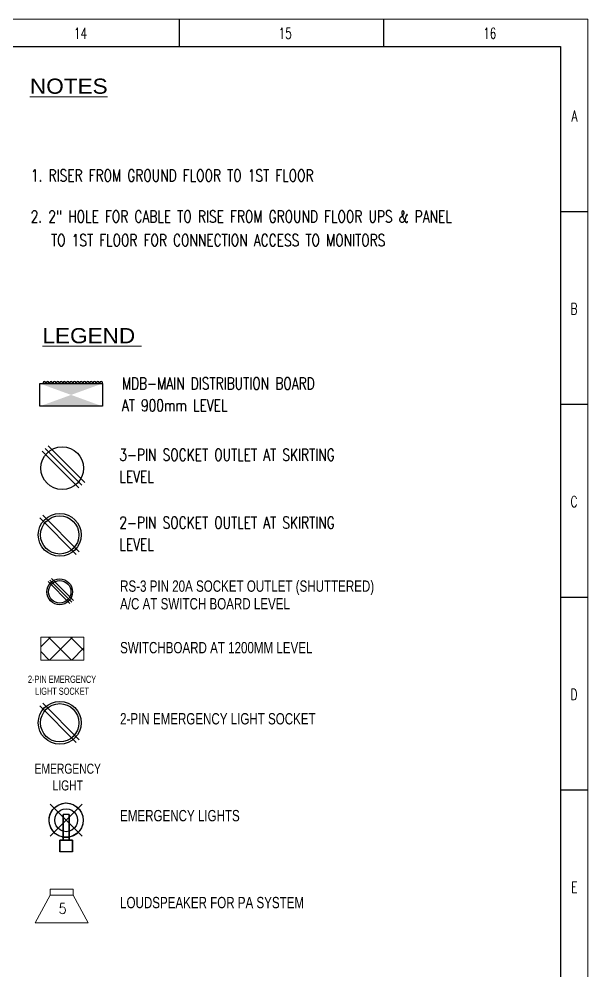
# Model space of a CAD drawing. Header units: inches. Extents: x 112 to 4169, y -2569 to 841.
# Drawn here: x 931.8 to 1102.6, y -773.4 to -487.7 of the extents above; entities that cross this region are included whole.
import ezdxf

# ---------------------------------------------------------------- set-up
doc = ezdxf.new("R2010")
doc.units = ezdxf.units.IN
doc.header["$MEASUREMENT"] = 0
for name, color, linetype, lineweight in [('E-Legend', 7, 'Continuous', 30), ('E-MDB', 1, 'Continuous', 30), ('Switchboard', 30, 'Continuous', 13), ('Text', 252, 'Continuous', 15)]:
    doc.layers.add(name, color=color, linetype=linetype, lineweight=lineweight)
for name, color, linetype in [('Layer 1', 7, 'Continuous'), ('Panels', 1, 'Continuous'), ('Sockets', 7, 'Continuous')]:
    doc.layers.add(name, color=color, linetype=linetype)
doc.styles.add('Swiss721', font='swisscl.ttf')
doc.styles.add('TAVE1', font='ROMANS.shx', dxfattribs={"width": 0.75})
doc.styles.add('TEG BORDER', font='txt_qlt.shx', dxfattribs={"width": 0.7, "bigfont": 'hztxt.shx'})
doc.styles.add('TIMES', font='ARIALN.TTF')

# ---------------------------------------------------------------- blocks, each defined once
blk = doc.blocks.new('240 BORDER A2')
for p, q in [((519.75, 420), (519.75, 415)), ((556.87, 420), (556.87, 415)), ((594, 385), (589, 385)), ((594, 350), (589, 350)), ((594, 315), (589, 315)), ((594, 280), (589, 280))]:
    blk.add_line(p, q)
at = {"color": 5, "lineweight": 15}
blk.add_lwpolyline([(0, 420), (594, 420), (594, 0), (0, 0)], close=True, dxfattribs=at)
blk.add_lwpolyline([(5, 415), (589, 415), (589, 5), (5, 5)], close=True)
at = {"char_height": 2, "width": 2, "style": 'TEG BORDER'}
for s, insert, attachment_point in [('\\pi-0.033333;14', (500.67, 418.41), 1), ('\\pi2.2204e-016;15', (537.8, 418.41), 1), ('\\pi0.033333;16', (574.92, 418.41), 1), ('A', (592.09, 403.39), 3), ('B', (592.09, 368.39), 3), ('C', (592.09, 333.39), 3), ('D', (592.09, 298.39), 3), ('E', (592.09, 263.39), 3)]:
    blk.add_mtext(s, dxfattribs=dict(at, insert=insert, attachment_point=attachment_point))

msp = doc.modelspace()

# ---------------------------------------------------------------- hatches: boundary and pattern name
at = {"layer": 'Panels'}
h = msp.add_hatch(color=256, dxfattribs=at)
h.dxf.hatch_style = 1
h.paths.add_polyline_path([(947.45, -600.52), (938.02, -603.95), (956.88, -603.95)])
h.paths.add_polyline_path([(938.02, -597.1), (947.45, -600.52), (956.88, -597.1)])
at = {"layer": 'Switchboard'}
h = msp.add_hatch(dxfattribs=at)
h.set_pattern_fill('ANSI37', color=256, scale=37.674049, angle=180)
h.set_pattern_definition([(225, (1233.969, -187.3326), (3.329947, -3.329947), []), (315, (1233.969, -187.3326), (3.329947, 3.329947), [])])
h.paths.add_polyline_path([(938.32, -673.2), (938.32, -680.1), (951.31, -680.1), (951.31, -673.2)])

# ---------------------------------------------------------------- linework, layer by layer
at = {"lineweight": 15}
for points in [[(941.22, -748.84), (941.22, -750.66), (936.71, -758.92), (952.55, -758.92)], [(948.03, -748.84), (941.22, -748.84)], [(941.22, -750.66), (948.03, -750.66), (948.03, -748.84)], [(952.55, -758.92), (948.03, -750.66)]]:
    msp.add_lwpolyline(points, dxfattribs=at)
msp.add_open_spline([(945.49, -753.06), (945.49, -753.06), (944.34, -753.06), (944.34, -753.06), (944.34, -753.06), (944.19, -754.41), (944.19, -754.41), (944.19, -754.41), (944.34, -754.26), (944.34, -754.26), (946.46, -753.24), (945.97, -757.48), (944.19, -755.9), (944.19, -755.9), (944.1, -755.61), (944.1, -755.61)], degree=3, knots=[0, 0, 0, 0, 1, 1, 1, 2, 2, 2, 3, 3, 3, 4, 4, 4, 5, 5, 5, 5], dxfattribs=at)
at = {"layer": 'Layer 1', "color": 1}
for points in [[(940.83, -728.52), (940.9, -727.32), (941.2, -726.19), (941.8, -725.14), (942.55, -724.32), (943.53, -723.64), (944.66, -723.19), (945.78, -722.97), (946.98, -723.12), (948.11, -723.42), (949.09, -724.09), (949.91, -724.84), (950.59, -725.89), (950.96, -726.94), (951.11, -728.15)], [(940.83, -728.15), (940.98, -727.02), (941.35, -725.89), (941.95, -724.92), (942.78, -724.09), (943.76, -723.49), (944.81, -723.12), (946.01, -722.97), (947.13, -723.12), (948.18, -723.49), (949.16, -724.09), (949.99, -724.92), (950.59, -725.89), (950.96, -727.02), (951.11, -728.15), (950.96, -729.27), (950.59, -730.4), (949.99, -731.37), (949.16, -732.2), (948.18, -732.8), (947.13, -733.18), (946.01, -733.25), (944.81, -733.18), (943.76, -732.8), (942.78, -732.2), (941.95, -731.37), (941.35, -730.4), (940.98, -729.27), (940.83, -728.15)], [(950.74, -732.95), (941.2, -723.34)], [(950.74, -723.34), (941.2, -732.95)], [(942.55, -728.15), (942.63, -727.24), (943.01, -726.42), (943.53, -725.74), (944.28, -725.14), (945.11, -724.84), (946.01, -724.69), (946.83, -724.84), (947.66, -725.14), (948.41, -725.74), (948.94, -726.42), (949.31, -727.24), (949.39, -728.15), (949.31, -729.05), (948.94, -729.87), (948.41, -730.55), (947.66, -731.15), (946.83, -731.45), (946.01, -731.6), (945.11, -731.45), (944.28, -731.15), (943.53, -730.55), (943.01, -729.87), (942.63, -729.05), (942.55, -728.15)], [(945.11, -734.15), (946.83, -734.15), (946.83, -726.42)], [(945.11, -734.15), (945.11, -726.42), (945.11, -733.63), (945.11, -734.15), (946.83, -734.15)], [(946.83, -726.42), (945.11, -726.42)], [(946.83, -726.42), (945.11, -726.42)], [(946.83, -726.42), (946.83, -734.15)], [(951.11, -728.15), (950.96, -729.35), (950.59, -730.47), (949.91, -731.45), (949.01, -732.28), (947.96, -732.88), (946.83, -733.25)], [(944.73, -733.1), (943.76, -732.8), (942.78, -732.2), (942.03, -731.45), (941.43, -730.55), (941.05, -729.57), (940.83, -728.52)], [(944.73, -733.1), (945.11, -733.25), (946.83, -733.25)], [(947.88, -737.61), (947.88, -734.15), (944.06, -734.15), (944.06, -737.61)], [(944.06, -737.61), (944.06, -734.15)], [(944.06, -734.15), (947.88, -734.15)], [(947.88, -734.15), (947.88, -737.61)], [(947.88, -737.61), (944.06, -737.61)]]:
    msp.add_lwpolyline(points, dxfattribs=at)
at = {"layer": 'Panels'}
for points in [[(939.83, -597.1), (939.83, -596.86, 1), (939.02, -596.86), (939.02, -597.1)], [(940.82, -597.1), (940.82, -596.86, 1), (940.02, -596.86), (940.02, -597.1)], [(941.83, -597.1), (941.83, -596.86, 1), (941.03, -596.86), (941.03, -597.1)], [(942.84, -597.1), (942.84, -596.86, 1), (942.04, -596.86), (942.04, -597.1)], [(943.84, -597.1), (943.84, -596.86, 1), (943.04, -596.86), (943.04, -597.1)], [(944.85, -597.1), (944.85, -596.86, 1), (944.04, -596.86), (944.04, -597.1)], [(945.84, -597.1), (945.84, -596.86, 1), (945.04, -596.86), (945.04, -597.1)], [(946.85, -597.1), (946.85, -596.86, 1), (946.05, -596.86), (946.05, -597.1)], [(947.85, -597.1), (947.85, -596.86, 1), (947.05, -596.86), (947.05, -597.1)], [(948.86, -597.1), (948.86, -596.86, 1), (948.06, -596.86), (948.06, -597.1)], [(949.86, -597.1), (949.86, -596.86, 1), (949.05, -596.86), (949.05, -597.1)], [(950.87, -597.1), (950.87, -596.86, 1), (950.07, -596.86), (950.07, -597.1)], [(951.87, -597.1), (951.87, -596.86, 1), (951.07, -596.86), (951.07, -597.1)], [(952.87, -597.1), (952.87, -596.86, 1), (952.07, -596.86), (952.07, -597.1)], [(953.88, -597.1), (953.88, -596.86, 1), (953.07, -596.86), (953.07, -597.1)], [(954.88, -597.1), (954.88, -596.86, 1), (954.08, -596.86), (954.08, -597.1)], [(955.86, -597.1), (955.86, -596.86, 1), (955.06, -596.86), (955.06, -597.1)], [(956.88, -597.1), (956.88, -596.86, 1), (956.08, -596.86), (956.08, -597.1)]]:
    msp.add_lwpolyline(points, format="xyb", dxfattribs=at)
msp.add_lwpolyline([(956.88, -603.95), (938.02, -603.95), (938.02, -597.1), (956.88, -597.1)], close=True, dxfattribs=at)
at = {"layer": 'Sockets', "color": 5}
for p, q in [((950.65, -627.61), (939.67, -616.63)), ((951.53, -626.82), (940.55, -615.84)), ((949.76, -628.41), (938.78, -617.43))]:
    msp.add_line(p, q, dxfattribs=at)
at = {"layer": 'Sockets', "color": 3}
for p, q in [((949.9, -647.64), (938.92, -636.66)), ((949.01, -648.43), (938.03, -637.45)), ((940.53, -656.55), (947.12, -663.14)), ((941.06, -656.08), (947.65, -662.67)), ((941.6, -655.6), (948.18, -662.19))]:
    msp.add_line(p, q, dxfattribs=at)
at = {"layer": 'Sockets', "color": 1}
for p, q in [((949.01, -704.82), (938.03, -693.84)), ((949.9, -704.03), (938.92, -693.05))]:
    msp.add_line(p, q, dxfattribs=at)
at = {"layer": 'Sockets', "color": 5}
msp.add_circle((944.79, -622.51), 6.43, dxfattribs=at)
at = {"layer": 'Sockets', "color": 3}
for centre, radius in [((944.04, -642.53), 6.43), ((944.04, -642.53), 5.75), ((944.04, -659.62), 3.86), ((944.04, -659.62), 3.36)]:
    msp.add_circle(centre, radius, dxfattribs=at)
at = {"layer": 'Sockets', "color": 1}
for radius in [6.43, 5.75]:
    msp.add_circle((944.04, -698.92), radius, dxfattribs=at)
at = {"layer": 'Switchboard'}
msp.add_lwpolyline([(951.31, -680.1), (938.32, -680.1), (938.32, -673.2), (951.31, -673.2)], close=True, dxfattribs=at)

# ---------------------------------------------------------------- block references
at = {"xscale": 1.652949273830399, "yscale": 1.652949273830399, "zscale": 1.652949273830399}
msp.add_blockref('240 BORDER A2', (120.75, -1181.97), dxfattribs=at)

# ---------------------------------------------------------------- texts
at = {"layer": 'E-Legend', "lineweight": 0, "style": 'TIMES', "width": 1.3}
for s, p in [('%%UNOTES', (935.1, -510.15)), ('%%ULEGEND ', (938.85, -585.02))]:
    msp.add_text(s, height=4.547, dxfattribs=at).set_placement(p)
at = {"layer": 'E-MDB', "color": 0, "lineweight": 0, "style": 'TAVE1', "width": 0.75}
for s, height, p in [('1. RISER FROM GROUND FLOOR TO 1ST FLOOR ', 3.5721, (935.38, -536.47)), ('2. 2" HOLE FOR CABLE TO RISE FROM GROUND FLOOR UPS & PANEL   ', 3.5721, (935.33, -548.77)), ('TO 1ST FLOOR FOR CONNECTION ACCESS TO MONITORS', 3.5721, (941.42, -555.89)), ('MDB-MAIN DISTRIBUTION BOARD', 3.5721, (962.69, -598.86)), ('AT 900mm LEVEL', 3.5721, (962.69, -605.44)), ('3-PIN SOCKET OUTLET AT SKIRTING', 3.5721, (961.94, -620.26)), ('LEVEL', 3.572, (961.94, -626.84)), ('2-PIN SOCKET OUTLET AT SKIRTING', 3.5721, (961.94, -640.64)), ('LEVEL', 3.572, (961.94, -647.23))]:
    msp.add_text(s, height=height, dxfattribs=at).set_placement(p)
at = {"layer": 'Sockets', "color": 0, "style": 'Swiss721'}
for s, p in [('RS-3 PIN 20A SOCKET OUTLET (SHUTTERED)', (962.16, -659.59)), ('A/C AT SWITCH BOARD LEVEL', (962.16, -664.89)), ('SWITCHBOARD AT 1200MM LEVEL', (962.16, -678.06)), ('2-PIN EMERGENCY LIGHT SOCKET', (962.16, -699.4)), ('EMERGENCY LIGHTS', (962.16, -728.47)), ('LOUDSPEAKER FOR PA SYSTEM', (962.16, -754.56))]:
    msp.add_text(s, height=3.3899, dxfattribs=at).set_placement(p)
at = {"layer": 'Text', "color": 4, "attachment_point": 2, "style": 'Swiss721'}
for s, insert, char_height, width in [('2-PIN EMERGENCY LIGHT SOCKET', (944.74, -684.78), 2.1528, 26.4402), ('EMERGENCY LIGHT ', (946.45, -711.18), 3.0139, 23.5954)]:
    msp.add_mtext(s, dxfattribs=dict(at, insert=insert, char_height=char_height, width=width))

doc.saveas('drawing.dxf')
